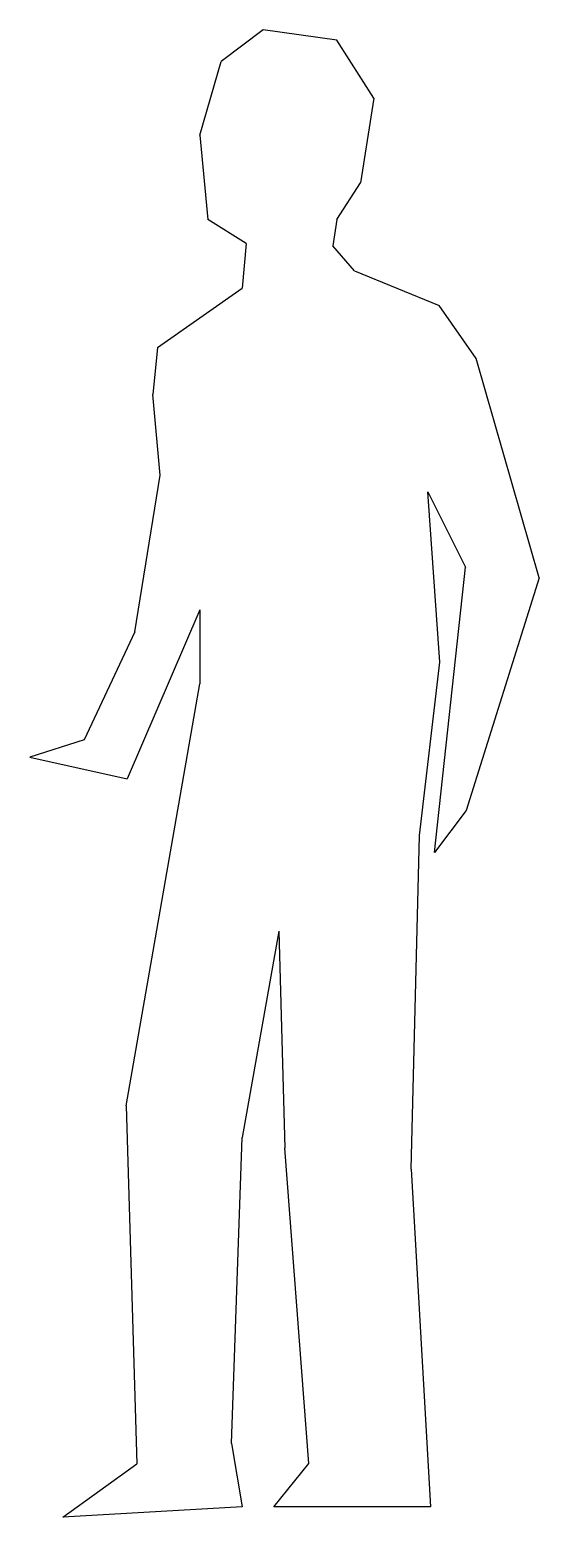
# Model space of a CAD drawing. Extents: x -0.08 to 1.15, y 0 to 3.58.
import ezdxf

# ---------------------------------------------------------------- set-up
doc = ezdxf.new("R2010")
doc.units = 0
doc.layers.get('0').update_dxf_attribs({"linetype": 'CONTINUOUS'})

msp = doc.modelspace()

# ---------------------------------------------------------------- linework, layer by layer
at = {"linetype": 'BYBLOCK'}
for points, invisible_edges in [([(0.6606, 3.556), (0.4828, 3.5814), (0.3812, 3.5052), (0.7494, 3.4169)], 4), ([(0.3812, 3.5052), (0.7494, 3.4169), (0.7177, 3.2132), (0.3304, 3.3274)], 5), ([(0.7177, 3.2132), (0.3304, 3.3274), (0.3493, 3.1242), (0.6606, 3.1242)], 5), ([(0.3493, 3.1242), (0.6606, 3.1242), (0.6507, 3.0614), (0.4416, 3.0668)], 5), ([(0.6507, 3.0614), (0.4416, 3.0668), (0.432, 2.9596), (0.7027, 3.0013)], 5), ([(0.432, 2.9596), (0.7027, 3.0013), (0.9072, 2.9172), (0.228, 2.816)], 5), ([(0.9072, 2.9172), (0.228, 2.816), (0.2169, 2.7035), (0.9965, 2.7902)], 5), ([(0.2169, 2.7035), (0.9965, 2.7902), (0.8799, 2.4688), (0.2347, 2.5088)], 7), ([(0.9965, 2.7902), (0.8799, 2.4688), (0.9706, 2.2876), (1.1484, 2.2622)], 5), ([(0.2347, 2.5088), (0.3302, 2.1844), (0.1549, 1.7776), (0.173, 2.132)], 5), ([(0.8799, 2.4688), (0.2347, 2.5088), (0.3302, 2.1844), (0.9084, 2.0588)], 7), ([(0.9706, 2.2876), (1.1484, 2.2622), (0.9723, 1.7018), (0.8961, 1.6002)], 1), ([(0.9084, 2.0588), (0.3302, 2.1844), (0.3302, 2.0066), (0.8596, 1.6415)], 5), ([(0.1549, 1.7776), (0.173, 2.132), (0.0509, 1.8714), (-0.0802, 1.8298)], 1), ([(0.3302, 2.0066), (0.5206, 1.4114), (0.4318, 0.9144), (0.1524, 0.9906)], 5), ([(0.3302, 2.0066), (0.8596, 1.6415), (0.5206, 1.4114)], 11), ([(0.8596, 1.6415), (0.5206, 1.4114), (0.535, 0.889), (0.8398, 0.8382)], 5), ([(0.4318, 0.9144), (0.1524, 0.9906), (0.1778, 0.129), (0.4064, 0.1778)], 5), ([(0.535, 0.889), (0.8398, 0.8382), (0.8865, 0.0254), (0.5929, 0.1294)], 5), ([(0.1778, 0.129), (0.4064, 0.1778), (0.4318, 0.0254), (0, 0)], 1), ([(0.8865, 0.0254), (0.5088, 0.0254), (0.5929, 0.1294)], 8)]:
    msp.add_3dface(points, dxfattribs=dict(at, invisible_edges=invisible_edges))

doc.saveas('drawing.dxf')
